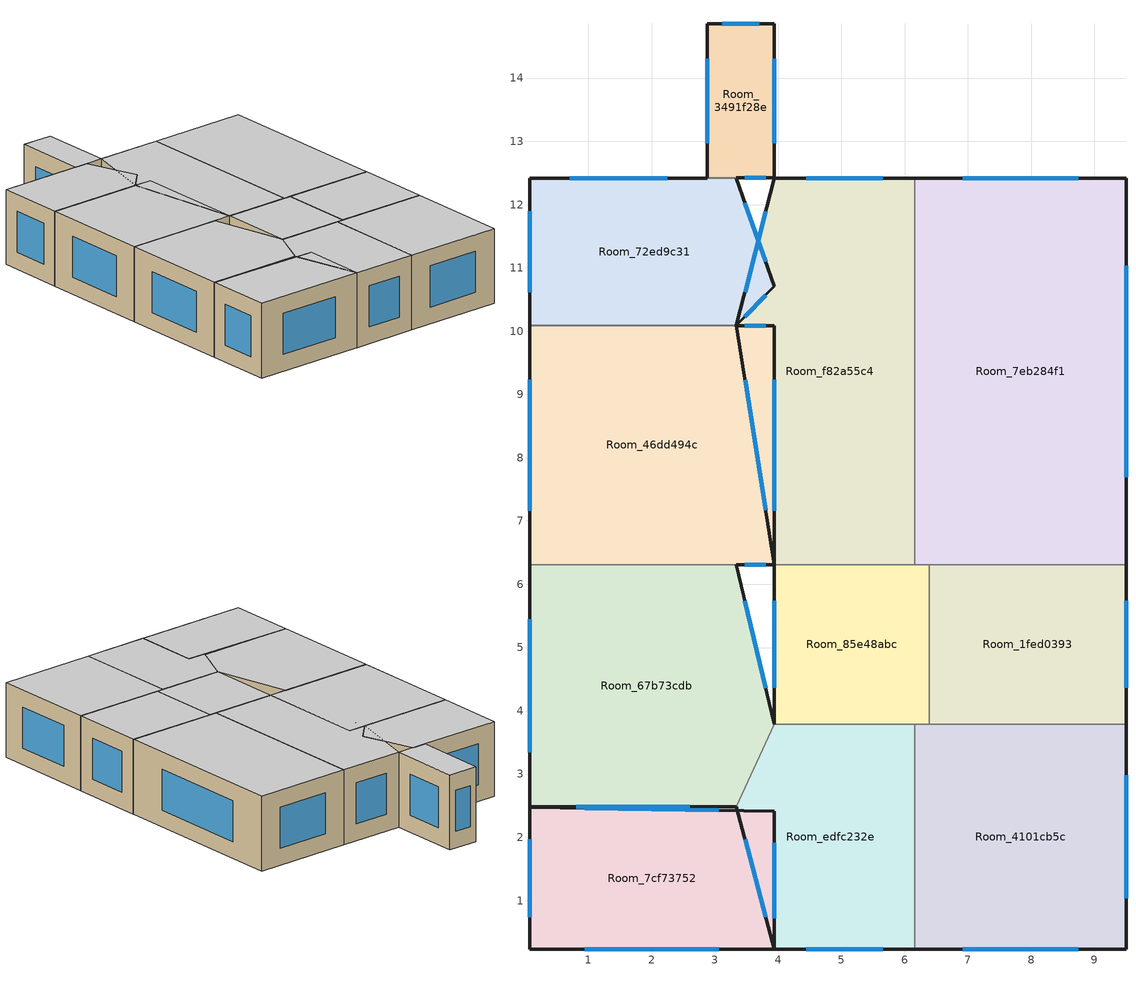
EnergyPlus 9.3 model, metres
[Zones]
Room_1fed0393
 floor adiabatic (Generic Interior Floor): 9.5,6.31 9.5,3.79 6.39,3.79 6.39,6.31 z0
 wall outside (Generic Exterior Wall): 9.5,3.79 9.5,6.31 z0:2.5
 wall to Room_4101cb5c (Generic Interior Wall): 6.39,3.79 9.5,3.79 z0:2.5
 wall to Room_7eb284f1 (Generic Interior Wall): 9.5,6.31 6.39,6.31 z0:2.5
 wall to Room_85e48abc (Generic Interior Wall): 6.39,6.31 6.39,3.79 z0:2.5
 window (Generic Double Pane): 9.5,4.36 9.5,5.74 z0.57:1.93
 ceiling adiabatic (Generic Interior Ceiling): 9.5,3.79 9.5,6.31 6.39,6.31 6.39,3.79 z2.5
Room_3491f28e
 floor adiabatic (Generic Interior Floor): 3.94,14.86 3.94,12.42 2.88,12.42 2.88,14.86 z0
 wall outside (Generic Exterior Wall): 3.34,12.42 3.94,12.42 3.94,14.86 2.88,14.86 2.88,12.42 z0:2.5
 wall to Room_72ed9c31 (Generic Interior Wall): 2.88,12.42 3.34,12.42 z0:2.5
 window (Generic Double Pane): 3.47,12.42 3.8,12.42 / 3.94,12.97 3.94,14.31 / 3.7,14.86 3.12,14.86 / 2.88,14.31 2.88,12.97 z0.57:1.93
 ceiling adiabatic (Generic Interior Ceiling): 3.94,12.42 3.94,14.86 2.88,14.86 2.88,12.42 z2.5
Room_4101cb5c
 floor adiabatic (Generic Interior Floor): 9.5,3.79 9.5,0.23 6.16,0.23 6.16,3.79 z0
 wall outside (Generic Exterior Wall): 6.16,0.23 9.5,0.23 9.5,3.79 z0:2.5
 wall to Room_edfc232e (Generic Interior Wall): 6.16,3.79 6.16,0.23 z0:2.5
 wall to Room_85e48abc (Generic Interior Wall): 6.39,3.79 6.16,3.79 z0:2.5
 window (Generic Double Pane): 6.92,0.23 8.74,0.23 / 9.5,1.04 9.5,2.98 z0.57:1.93
 ceiling adiabatic (Generic Interior Ceiling): 9.5,0.23 9.5,3.79 6.16,3.79 6.16,0.23 z2.5
Room_46dd494c
 floor adiabatic (Generic Interior Floor): 3.94,10.09 3.94,6.31 0.07,6.31 0.07,10.09 z0
 wall outside (Generic Exterior Wall): 0.07,10.09 0.07,6.31 / 3.34,6.31 3.94,6.31 3.94,10.09 3.34,10.09 z0:2.5
 wall to Room_67b73cdb (Generic Interior Wall): 0.07,6.31 3.34,6.31 z0:2.5
 wall to Room_72ed9c31 (Generic Interior Wall): 3.34,10.09 0.07,10.09 z0:2.5
 window (Generic Double Pane): 0.07,9.23 0.07,7.17 / 3.47,6.31 3.8,6.31 / 3.94,7.17 3.94,9.23 / 3.8,10.09 3.48,10.09 z0.57:1.93
 ceiling adiabatic (Generic Interior Ceiling): 3.94,6.31 3.94,10.09 0.07,10.09 0.07,6.31 z2.5
Room_67b73cdb
 floor adiabatic (Generic Interior Floor): 3.34,6.31 3.94,3.79 3.34,2.48 0.07,2.48 0.07,6.31 z0
 wall outside (Generic Exterior Wall): 0.07,6.31 0.07,2.48 3.34,2.48 / 3.94,3.79 3.34,6.31 z0:2.5
 wall to Room_edfc232e (Generic Interior Wall): 3.34,2.48 3.94,3.79 z0:2.5
 window (Generic Double Pane): 0.07,5.44 0.07,3.35 / 0.81,2.48 2.6,2.48 / 3.8,4.36 3.47,5.74 z0.57:1.93
 ceiling adiabatic (Generic Interior Ceiling): 3.34,2.48 3.94,3.79 3.34,6.31 0.07,6.31 0.07,2.48 z2.5
Room_72ed9c31
 floor adiabatic (Generic Interior Floor): 3.34,12.42 3.94,10.71 3.34,10.09 0.07,10.09 0.07,12.42 z0
 wall outside (Generic Exterior Wall): 3.34,10.09 3.94,10.71 3.34,12.42 / 2.88,12.42 0.07,12.42 0.07,10.09 z0:2.5
 window (Generic Double Pane): 3.47,10.23 3.8,10.57 / 3.8,11.1 3.47,12.03 / 2.25,12.42 0.71,12.42 / 0.07,11.89 0.07,10.62 z0.57:1.93
 ceiling adiabatic (Generic Interior Ceiling): 0.07,10.09 3.34,10.09 3.94,10.71 3.34,12.42 0.07,12.42 z2.5
Room_7cf73752
 floor adiabatic (Generic Interior Floor): 0.07,2.48 3.94,2.41 3.94,0.23 0.07,0.23 z0
 wall outside (Generic Exterior Wall): 0.07,2.48 0.07,0.23 3.94,0.23 3.94,2.41 0.07,2.48 z0:2.5
 window (Generic Double Pane): 0.07,1.97 0.07,0.74 / 0.95,0.23 3.06,0.23 / 3.94,0.72 3.94,1.92 / 3.06,2.42 0.95,2.46 z0.57:1.93
 ceiling adiabatic (Generic Interior Ceiling): 3.94,0.23 3.94,2.41 0.07,2.48 0.07,0.23 z2.5
Room_7eb284f1
 floor adiabatic (Generic Interior Floor): 9.5,12.42 9.5,6.31 6.16,6.31 6.16,12.42 z0
 wall outside (Generic Exterior Wall): 9.5,6.31 9.5,12.42 6.16,12.42 z0:2.5
 wall to Room_85e48abc (Generic Interior Wall): 6.16,6.31 6.39,6.31 z0:2.5
 wall to Room_f82a55c4 (Generic Interior Wall): 6.16,12.42 6.16,6.31 z0:2.5
 window (Generic Double Pane): 9.5,7.69 9.5,11.04 / 8.74,12.42 6.92,12.42 z0.57:1.93
 ceiling adiabatic (Generic Interior Ceiling): 9.5,6.31 9.5,12.42 6.16,12.42 6.16,6.31 z2.5
Room_85e48abc
 floor adiabatic (Generic Interior Floor): 6.39,6.31 6.39,3.79 3.94,3.79 3.94,6.31 z0
 wall outside (Generic Exterior Wall): 3.94,6.31 3.94,3.79 z0:2.5
 wall to Room_edfc232e (Generic Interior Wall): 3.94,3.79 6.16,3.79 z0:2.5
 wall to Room_f82a55c4 (Generic Interior Wall): 6.16,6.31 3.94,6.31 z0:2.5
 window (Generic Double Pane): 3.94,5.74 3.94,4.36 z0.57:1.93
 ceiling adiabatic (Generic Interior Ceiling): 6.39,3.79 6.39,6.31 3.94,6.31 3.94,3.79 z2.5
Room_edfc232e
 floor adiabatic (Generic Interior Floor): 3.94,3.79 6.16,3.79 6.16,0.23 3.94,0.23 3.34,2.48 z0
 wall outside (Generic Exterior Wall): 3.34,2.48 3.94,0.23 6.16,0.23 z0:2.5
 window (Generic Double Pane): 3.48,1.97 3.81,0.74 / 4.44,0.23 5.66,0.23 z0.57:1.93
 ceiling adiabatic (Generic Interior Ceiling): 6.16,0.23 6.16,3.79 3.94,3.79 3.34,2.48 3.94,0.23 z2.5
Room_f82a55c4
 floor adiabatic (Generic Interior Floor): 6.16,12.42 6.16,6.31 3.94,6.31 3.34,10.09 3.94,12.42 z0
 wall outside (Generic Exterior Wall): 6.16,12.42 3.94,12.42 3.34,10.09 3.94,6.31 z0:2.5
 window (Generic Double Pane): 3.48,9.24 3.81,7.17 / 5.66,12.42 4.44,12.42 / 3.81,11.89 3.48,10.62 z0.57:1.93
 ceiling adiabatic (Generic Interior Ceiling): 6.16,6.31 6.16,12.42 3.94,12.42 3.34,10.09 3.94,6.31 z2.5
[Building]
Building 1: North Axis {deg}=-0; Terrain=City; Solar Distribution=FullExteriorWithReflections
[Site:Location]
Site 1: Latitude {deg}=0; Longitude {deg}=0; Time Zone {hr}=0; Elevation {m}=0
[SizingPeriod:DesignDay] Day of Month=21; Dry-Bulb Temperature Range Modifier Type=DefaultMultipliers; Barometric Pressure {Pa}=101253; Rain Indicator=No; Snow Indicator=No; Daylight Saving Time Indicator=No
Name | Month | Day Type | Maximum Dry-Bulb Temperature {C} | Daily Dry-Bulb Temperature Range {deltaC} | Humidity Condition Type | Wetbulb or DewPoint at Maximum Dry-Bulb {C} | Wind Speed {m/s} | Wind Direction {deg} | Solar Model Indicator | ASHRAE Clear Sky Optical Depth for Beam Irradiance (taub) | ASHRAE Clear Sky Optical Depth for Diffuse Irradiance (taud) | Enthalpy at Maximum Dry-Bulb {J/kg} | Sky Clearness
Boston Logan IntL Arpt Ann Clg .4% Condns DB=>MWB | 7 | SummerDesignDay | 32.7 | 8.4 | Wetbulb | 22.9 | 6.3 | 270 | ASHRAETau | 0.488 | 1.95
Boston Logan IntL Arpt Ann Clg .4% Condns DP=>MDB | 7 | SummerDesignDay | 27.3 | 8.4 | Dewpoint | 22.8 | 6.3 | 270 | ASHRAETau | 0.488 | 1.95
Boston Logan IntL Arpt Ann Clg .4% Condns Enth=>MDB | 7 | SummerDesignDay | 30.6 | 8.4 | Enthalpy |  | 6.3 | 270 | ASHRAETau | 0.488 | 1.95 | 74100
Boston Logan IntL Arpt Ann Clg .4% Condns WB=>MDB | 7 | SummerDesignDay | 30.2 | 8.4 | Wetbulb | 24.6 | 6.3 | 270 | ASHRAETau | 0.488 | 1.95
Boston Logan IntL Arpt Ann Htg 99.6% Condns DB | 1 | WinterDesignDay | -13.6 | 0 | Wetbulb | -13.6 | 7.2 | 320 | ASHRAEClearSky |  |  |  | 0
Boston Logan IntL Arpt Ann Htg Wind 99.6% Condns WS=>MCDB | 1 | WinterDesignDay | 2.1 | 0 | Wetbulb | 2.1 | 14.1 | 320 | ASHRAEClearSky |  |  |  | 0
Boston Logan IntL Arpt Ann Hum_n 99.6% Condns DP=>MCDB | 1 | WinterDesignDay | -12 | 0 | Dewpoint | -24.4 | 7.2 | 320 | ASHRAEClearSky |  |  |  | 0
[Material] Thermal Absorptance=0.9
Name | Roughness | Thickness {m} | Conductivity {W/m-K} | Density {kg/m3} | Specific Heat {J/kg-K} | Solar Absorptance | Visible Absorptance
Generic 50mm Insulation | MediumRough | 0.05 | 0.03 | 43 | 1210 | 0.7 | 0.7
Generic Acoustic Tile | MediumSmooth | 0.02 | 0.06 | 368 | 590 | 0.2 | 0.2
Generic Brick | MediumRough | 0.1 | 0.9 | 1920 | 790 | 0.65 | 0.65
Generic Ceiling Air Gap | Smooth | 0.1 | 0.556 | 1.28 | 1000 | 0.7 | 0.7
Generic Gypsum Board | MediumSmooth | 0.0127 | 0.16 | 800 | 1090 | 0.5 | 0.5
Generic LW Concrete | MediumRough | 0.1 | 0.53 | 1280 | 840 | 0.8 | 0.8
Generic Wall Air Gap | Smooth | 0.1 | 0.667 | 1.28 | 1000 | 0.7 | 0.7
[WindowMaterial:Gas]
Generic Window Air Gap: Gas Type=Air; Thickness {m}=0.0127
[WindowMaterial:Glazing] Optical Data Type=SpectralAverage; Thickness {m}=0.006; Infrared Transmittance at Normal Incidence=0; Front Side Infrared Hemispherical Emissivity=0.84; Conductivity {W/m-K}=1; Dirt Correction Factor for Solar and Visible Transmittance=1; Solar Diffusing=No
Name | Solar Transmittance at Normal Incidence | Front Side Solar Reflectance at Normal Incidence | Back Side Solar Reflectance at Normal Incidence | Visible Transmittance at Normal Incidence | Front Side Visible Reflectance at Normal Incidence | Back Side Visible Reflectance at Normal Incidence | Back Side Infrared Hemispherical Emissivity
Generic Clear Glass | 0.77 | 0.07 | 0.07 | 0.88 | 0.08 | 0.08 | 0.84
Generic Low-e Glass | 0.45 | 0.36 | 0.36 | 0.71 | 0.21 | 0.21 | 0.047
[Construction]
Generic Double Pane: Generic Low-e Glass, Generic Window Air Gap, Generic Clear Glass
Generic Exterior Wall: Generic Brick, Generic LW Concrete, Generic 50mm Insulation, Generic Wall Air Gap, Generic Gypsum Board
Generic Interior Ceiling: Generic LW Concrete, Generic Ceiling Air Gap, Generic Acoustic Tile
Generic Interior Floor: Generic Acoustic Tile, Generic Ceiling Air Gap, Generic LW Concrete
Generic Interior Wall: Generic Gypsum Board, Generic Wall Air Gap, Generic Gypsum Board
[Zone]
Room_1fed0393; Room_3491f28e; Room_4101cb5c; Room_46dd494c; Room_67b73cdb; Room_72ed9c31; Room_7cf73752; Room_7eb284f1; Room_85e48abc; Room_edfc232e; Room_f82a55c4
[ZoneControl:Thermostat]
Name | Zone or ZoneList | Control Type Schedule | Control 1
Room_1fed0393 Thermostat | Room_1fed0393 | Room_1fed0393 Thermostat Schedule | Thermostat Setpoint Dual Setpoint 6
Room_3491f28e Thermostat | Room_3491f28e | Room_3491f28e Thermostat Schedule | Thermostat Setpoint Dual Setpoint 1
Room_4101cb5c Thermostat | Room_4101cb5c | Room_4101cb5c Thermostat Schedule | Thermostat Setpoint Dual Setpoint 10
Room_46dd494c Thermostat | Room_46dd494c | Room_46dd494c Thermostat Schedule | Thermostat Setpoint Dual Setpoint 4
Room_67b73cdb Thermostat | Room_67b73cdb | Room_67b73cdb Thermostat Schedule | Thermostat Setpoint Dual Setpoint 8
Room_72ed9c31 Thermostat | Room_72ed9c31 | Room_72ed9c31 Thermostat Schedule | Thermostat Setpoint Dual Setpoint 2
Room_7cf73752 Thermostat | Room_7cf73752 | Room_7cf73752 Thermostat Schedule | Thermostat Setpoint Dual Setpoint 11
Room_7eb284f1 Thermostat | Room_7eb284f1 | Room_7eb284f1 Thermostat Schedule | Thermostat Setpoint Dual Setpoint 5
Room_85e48abc Thermostat | Room_85e48abc | Room_85e48abc Thermostat Schedule | Thermostat Setpoint Dual Setpoint 7
Room_edfc232e Thermostat | Room_edfc232e | Room_edfc232e Thermostat Schedule | Thermostat Setpoint Dual Setpoint 9
Room_f82a55c4 Thermostat | Room_f82a55c4 | Room_f82a55c4 Thermostat Schedule | Thermostat Setpoint Dual Setpoint 3
[ThermostatSetpoint:DualSetpoint] Heating Setpoint Temperature Schedule=Generic Office Heating; Cooling Setpoint Temperature Schedule=Generic Office Cooling
Thermostat Setpoint Dual Setpoint 6; Thermostat Setpoint Dual Setpoint 1; Thermostat Setpoint Dual Setpoint 10; Thermostat Setpoint Dual Setpoint 4; Thermostat Setpoint Dual Setpoint 8; Thermostat Setpoint Dual Setpoint 2; Thermostat Setpoint Dual Setpoint 11; Thermostat Setpoint Dual Setpoint 5; Thermostat Setpoint Dual Setpoint 7; Thermostat Setpoint Dual Setpoint 9; Thermostat Setpoint Dual Setpoint 3
[ZoneHVAC:IdealLoadsAirSystem] Maximum Heating Supply Air Temperature {C}=50; Minimum Cooling Supply Air Temperature {C}=13; Heating Limit=LimitCapacity; Maximum Sensible Heating Capacity {W}=Autosize; Cooling Limit=LimitFlowRateAndCapacity; Maximum Cooling Air Flow Rate {m3/s}=Autosize; Maximum Total Cooling Capacity {W}=Autosize; Design Specification Outdoor Air Object=Generic Office Ventilation; Demand Controlled Ventilation Type=None; Outdoor Air Economizer Type=DifferentialDryBulb; Sensible Heat Recovery Effectiveness=0; Latent Heat Recovery Effectiveness=0
Room_1fed0393 Ideal Loads Air System; Room_3491f28e Ideal Loads Air System; Room_4101cb5c Ideal Loads Air System; Room_46dd494c Ideal Loads Air System; Room_67b73cdb Ideal Loads Air System; Room_72ed9c31 Ideal Loads Air System; Room_7cf73752 Ideal Loads Air System; Room_7eb284f1 Ideal Loads Air System; Room_85e48abc Ideal Loads Air System; Room_edfc232e Ideal Loads Air System; Room_f82a55c4 Ideal Loads Air System
[DesignSpecification:OutdoorAir]
Generic Office Ventilation: Outdoor Air Method=Sum; Outdoor Air Flow per Person {m3/s-person}=0.00236; Outdoor Air Flow per Zone Floor Area {m3/s-m2}=0.000305; Outdoor Air Flow per Zone {m3/s}=0; Outdoor Air Flow Air Changes per Hour {1/hr}=0
[Zone equipment]
Room_1fed0393: Room_1fed0393 Ideal Loads Air System
Room_3491f28e: Room_3491f28e Ideal Loads Air System
Room_4101cb5c: Room_4101cb5c Ideal Loads Air System
Room_46dd494c: Room_46dd494c Ideal Loads Air System
Room_67b73cdb: Room_67b73cdb Ideal Loads Air System
Room_72ed9c31: Room_72ed9c31 Ideal Loads Air System
Room_7cf73752: Room_7cf73752 Ideal Loads Air System
Room_7eb284f1: Room_7eb284f1 Ideal Loads Air System
Room_85e48abc: Room_85e48abc Ideal Loads Air System
Room_edfc232e: Room_edfc232e Ideal Loads Air System
Room_f82a55c4: Room_f82a55c4 Ideal Loads Air System
[Sizing:Zone] Zone Cooling Design Supply Air Temperature Input Method=SupplyAirTemperature; Zone Cooling Design Supply Air Temperature {C}=14; Zone Cooling Design Supply Air Temperature Difference {deltaC}=11.11; Zone Heating Design Supply Air Temperature Input Method=SupplyAirTemperature; Zone Heating Design Supply Air Temperature {C}=40; Zone Heating Design Supply Air Temperature Difference {deltaC}=11.11; Zone Cooling Design Supply Air Humidity Ratio {kgWater/kgDryAir}=0.0085; Zone Heating Design Supply Air Humidity Ratio {kgWater/kgDryAir}=0.008; Design Specification Outdoor Air Object=Generic Office Ventilation; Cooling Design Air Flow Method=DesignDay; Cooling Design Air Flow Rate {m3/s}=0; Cooling Minimum Air Flow per Zone Floor Area {m3/s-m2}=0.000762; Cooling Minimum Air Flow {m3/s}=0; Cooling Minimum Air Flow Fraction=0; Heating Design Air Flow Method=DesignDay; Heating Design Air Flow Rate {m3/s}=0; Heating Maximum Air Flow per Zone Floor Area {m3/s-m2}=0.002032; Heating Maximum Air Flow {m3/s}=0.141576; Heating Maximum Air Flow Fraction=0.3; Account for Dedicated Outdoor Air System=No
Room_1fed0393; Room_3491f28e; Room_4101cb5c; Room_46dd494c; Room_67b73cdb; Room_72ed9c31; Room_7cf73752; Room_7eb284f1; Room_85e48abc; Room_edfc232e; Room_f82a55c4
[Schedule:Compact]
Room_1fed0393 Thermostat Schedule; Room_3491f28e Thermostat Schedule; Room_4101cb5c Thermostat Schedule; Room_46dd494c Thermostat Schedule; Room_67b73cdb Thermostat Schedule; Room_72ed9c31 Thermostat Schedule; Room_7cf73752 Thermostat Schedule; Room_7eb284f1 Thermostat Schedule; Room_85e48abc Thermostat Schedule; Room_edfc232e Thermostat Schedule; Room_f82a55c4 Thermostat Schedule: Through: 12/31, For: AllDays, Until: 24:00, 4
[Schedule:Day:Interval]
Schedule Day 4; OfficeMedium HTGSETP_SCH_YES_OPTIMUM_Default_SmrDsn 1; OfficeMedium HTGSETP_SCH_YES_OPTIMUM_Default 1: No, 24:00, 15.6
Schedule Day 5: No, 05:00, 15.6, 06:00, 17.8, 07:00, 20, 22:00, 21, 24:00, 15.6
Schedule Day 6: No, 05:00, 15.6, 06:00, 17.8, 07:00, 20, 17:00, 21, 24:00, 15.6
OfficeMedium HTGSETP_SCH_YES_OPTIMUM_WntrDsn 1: No, 05:00, 15.6, 06:00, 17.6, 07:00, 19.6, 22:00, 21, 24:00, 15.6
Schedule Day 10; OfficeMedium CLGSETP_SCH_YES_OPTIMUM_Default_WntrDsn 1; OfficeMedium CLGSETP_SCH_YES_OPTIMUM_Default 1: No, 24:00, 26.7
Schedule Day 11: No, 05:00, 26.7, 06:00, 25.6, 07:00, 25, 22:00, 24, 24:00, 26.7
Schedule Day 12: No, 05:00, 26.7, 06:00, 25.7, 07:00, 25, 17:00, 24, 24:00, 26.7
OfficeMedium CLGSETP_SCH_YES_OPTIMUM_SmrDsn 1: No, 05:00, 26.7, 06:00, 25.7, 07:00, 25, 22:00, 24, 24:00, 26.7
[Schedule:Week:Daily]
Generic Office Heating Week Rule - Jan1-Dec31: Schedule Day 4, Schedule Day 5, Schedule Day 5, Schedule Day 5, Schedule Day 5, Schedule Day 5, Schedule Day 6, OfficeMedium HTGSETP_SCH_YES_OPTIMUM_Default 1, OfficeMedium HTGSETP_SCH_YES_OPTIMUM_Default_SmrDsn 1, OfficeMedium HTGSETP_SCH_YES_OPTIMUM_WntrDsn 1, Schedule Day 4, Schedule Day 4
Generic Office Cooling Week Rule - Jan1-Dec31: Schedule Day 10, Schedule Day 11, Schedule Day 11, Schedule Day 11, Schedule Day 11, Schedule Day 11, Schedule Day 12, OfficeMedium CLGSETP_SCH_YES_OPTIMUM_Default 1, OfficeMedium CLGSETP_SCH_YES_OPTIMUM_SmrDsn 1, OfficeMedium CLGSETP_SCH_YES_OPTIMUM_Default_WntrDsn 1, Schedule Day 10, Schedule Day 10
[Schedule:Year]
Generic Office Heating: Generic Office Heating Week Rule - Jan1-Dec31, 1, 1, 12, 31
Generic Office Cooling: Generic Office Cooling Week Rule - Jan1-Dec31, 1, 1, 12, 31
